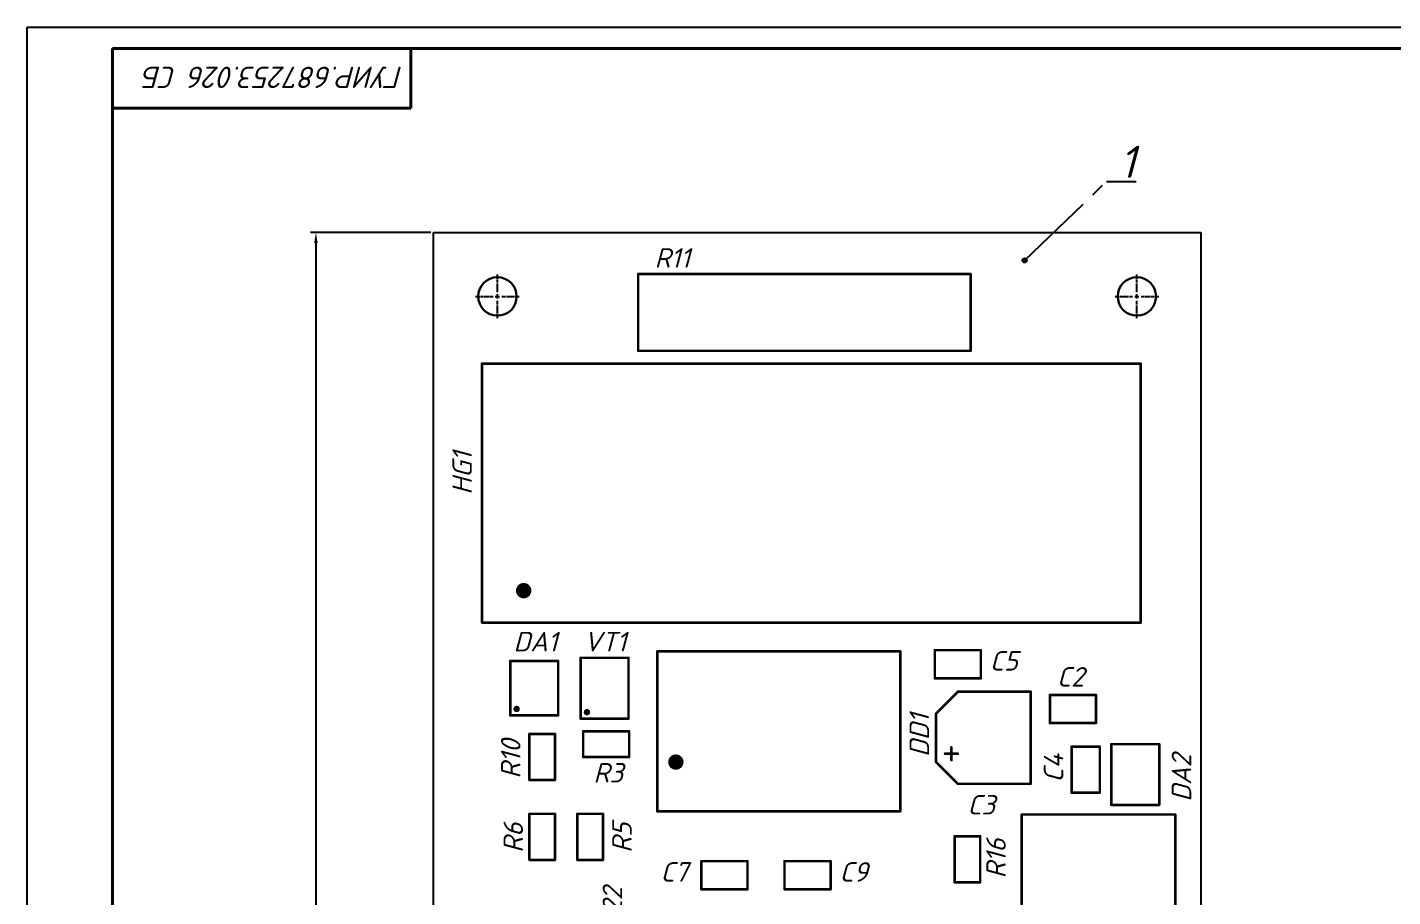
# Model space of a CAD drawing. Header units: millimetres. Extents: x 204 to 2233, y 176 to 1484.
# Drawn here: x 1392 to 1712.3, y 588.9 to 792.8 of the extents above; entities that cross this region are included whole.
import ezdxf

# ---------------------------------------------------------------- set-up
doc = ezdxf.new("R2010")
doc.units = ezdxf.units.MM
doc.linetypes.add('CENTER2', pattern=[1.125, 0.75, -0.125, 0.125, -0.125])
doc.linetypes.add('осевая2', pattern=[28.575, 19.05, -3.175, 3.175, -3.175])
for name, color, linetype in [('1-оси', 1, 'осевая2'), ('KONTUR', 7, 'Continuous'), ('PDF _текст', 7, 'Continuous'), ('TopOverlay', 2, 'Continuous')]:
    doc.layers.add(name, color=color, linetype=linetype)
doc.layers.add('4-текст', color=7, linetype='Continuous', true_color=0x00ad00)
doc.layers.add('Основная', color=7, linetype='Continuous', lineweight=40)
doc.styles.add('PDF ISOCPEUR Italic', font='isocpeui.ttf')
doc.dimstyles.new('ISO-25', dxfattribs={"dimtxt": 2.5, "dimasz": 2.5, "dimexe": 1.25, "dimexo": 0.625, "dimtad": 1, "dimtxsty": 'Standard', "dimcen": 2.5, "dimadec": 0, "dimazin": 0, "dimtfac": 1, "dimtmove": 0, "dimatfit": 3, "dimfxl": 1, "dimarcsym": 0})

# ---------------------------------------------------------------- blocks, each defined once
blk = doc.blocks.new('*D3')
at = {"color": 0, "linetype": 'ByBlock', "lineweight": -2, "transparency": 16777216}
for p, q in [((1486.63, 744.71), (1458.42, 744.71)), ((1459.67, 742.21), (1459.67, 372.21)), ((1486.63, 369.71), (1458.42, 369.71))]:
    blk.add_line(p, q, dxfattribs=at)
at = {"color": 0, "linetype": 'ByBlock', "transparency": 16777216}
for points in [[(1459.26, 742.21), (1460.09, 742.21), (1459.67, 744.71)], [(1459.26, 372.21), (1460.09, 372.21), (1459.67, 369.71)]]:
    blk.add_solid(points, dxfattribs=at)
at = {"layer": 'DEFPOINTS', "color": 0, "linetype": 'ByBlock', "transparency": 16777216}
for p in [(1487.26, 744.71), (1459.67, 369.71), (1487.26, 369.71)]:
    blk.add_point(p, dxfattribs=at)
at = {"color": 0, "linetype": 'ByBlock', "transparency": 16777216, "insert": (1455.3, 557.21), "char_height": 2.5, "attachment_point": 5, "rotation": 90, "style": 'PDF ISOCPEUR Italic'}
blk.add_mtext('{\\H3x;120\\A1;\\fGOST Common|b0|i1|c204|p34;*}', dxfattribs=at)
blk = doc.blocks.new('*U7')
at = {"layer": '4-текст', "color": 0, "linetype": 'CENTER2', "transparency": 16777216}
for p, q in [((0, 1), (0, 5.12)), ((-5.12, 0), (-1, 0)), ((1, 0), (5.12, 0)), ((0, -5.12), (0, -1))]:
    blk.add_line(p, q, dxfattribs=at)
at = {"layer": '4-текст', "color": 0, "linetype": 'Continuous', "transparency": 16777216}
for p, q in [((-0.5, 0), (0.5, 0)), ((0, -0.5), (0, 0.5))]:
    blk.add_line(p, q, dxfattribs=at)
blk = doc.blocks.new('*U8')
at = {"layer": '4-текст', "color": 0, "linetype": 'CENTER2', "transparency": 16777216}
for p, q in [((0, 1), (0, 5.12)), ((-5.12, 0), (-1, 0)), ((1, 0), (5.12, 0)), ((0, -5.12), (0, -1))]:
    blk.add_line(p, q, dxfattribs=at)
at = {"layer": '4-текст', "color": 0, "linetype": 'Continuous', "transparency": 16777216}
for p, q in [((-0.5, 0), (0.5, 0)), ((0, -0.5), (0, 0.5))]:
    blk.add_line(p, q, dxfattribs=at)

msp = doc.modelspace()

# ---------------------------------------------------------------- hatches: boundary and pattern name
at = {"linetype": 'ByBlock'}
h = msp.add_hatch(color=256, dxfattribs=at)
h.dxf.hatch_style = 1
h.paths.add_polyline_path([(1626.423, 738.164, 1), (1625.423, 738.164, 1)])

# ---------------------------------------------------------------- linework, layer by layer
at = {"linetype": 'осевая2'}
msp.add_line((1625.923, 738.164), (1645.162, 756.669), dxfattribs=at)
at = {"linetype": 'ByBlock'}
msp.add_line((1645.162, 756.669), (1652.058, 756.669), dxfattribs=at)
msp.add_circle((1625.923, 738.164), 0.5, dxfattribs=at)
at = {"layer": '1-оси', "linetype": 'ByBlock', "lineweight": 30}
for centre in [(1502.26, 729.714), (1652.26, 729.714)]:
    msp.add_circle(centre, 4.5, dxfattribs=at)
at = {"layer": 'KONTUR'}
for p, q in [((1391.969, 198.831), (1391.969, 792.831)), ((1391.969, 792.831), (2232.969, 792.831))]:
    msp.add_line(p, q, dxfattribs=at)
at = {"layer": 'TopOverlay'}
for p, q in [((1487.26, 369.714), (1487.26, 744.714)), ((1487.26, 744.714), (1667.26, 744.714)), ((1667.26, 744.714), (1667.26, 369.714))]:
    msp.add_line(p, q, dxfattribs=at)
at = {"layer": 'TopOverlay', "const_width": 0.6}
for points in [[(1535.26, 734.964), (1613.26, 734.964)], [(1535.26, 716.964), (1535.26, 734.964)], [(1613.26, 716.964), (1613.26, 734.964)], [(1535.26, 716.964), (1613.26, 716.964)], [(1498.66, 653.214), (1498.66, 713.964)], [(1498.66, 713.964), (1653.16, 713.964)], [(1653.16, 653.214), (1653.16, 713.964)], [(1498.66, 653.214), (1653.16, 653.214)], [(1604.86, 640.164), (1604.86, 646.764)], [(1604.86, 646.764), (1615.66, 646.764)], [(1615.66, 640.164), (1615.66, 646.764)], [(1505.26, 631.464), (1505.26, 644.214)], [(1505.26, 644.214), (1516.51, 644.214)], [(1516.51, 631.464), (1516.51, 644.214)], [(1521.76, 630.714), (1521.76, 644.964)], [(1521.76, 644.964), (1533.01, 644.964)], [(1533.01, 630.714), (1533.01, 644.964)], [(1539.76, 646.464), (1596.76, 646.464)], [(1539.76, 608.964), (1539.76, 646.464)], [(1596.76, 608.964), (1596.76, 646.464)], [(1604.86, 640.164), (1615.66, 640.164)], [(1605.16, 631.914), (1610.26, 637.014)], [(1610.26, 637.014), (1627.36, 637.014)], [(1627.36, 615.414), (1627.36, 637.014)], [(1631.86, 629.664), (1631.86, 636.264)], [(1631.86, 636.264), (1642.66, 636.264)], [(1642.66, 629.664), (1642.66, 636.264)], [(1505.26, 631.464), (1516.51, 631.464)], [(1521.76, 630.714), (1533.01, 630.714)], [(1605.16, 620.514), (1605.16, 631.914)], [(1522.36, 621.714), (1522.36, 627.714)], [(1522.36, 627.714), (1533.16, 627.714)], [(1533.16, 621.714), (1533.16, 627.714)], [(1631.86, 629.664), (1642.66, 629.664)], [(1509.76, 627.114), (1515.76, 627.114)], [(1509.76, 616.314), (1509.76, 627.114)], [(1515.76, 616.314), (1515.76, 627.114)], [(1646.26, 610.464), (1646.26, 624.714)], [(1646.26, 624.714), (1657.51, 624.714)], [(1657.51, 610.464), (1657.51, 624.714)], [(1522.36, 621.714), (1533.16, 621.714)], [(1607.26, 622.464), (1610.26, 622.464)], [(1608.76, 620.964), (1608.76, 623.964)], [(1636.96, 613.314), (1636.96, 624.114)], [(1636.96, 624.114), (1643.56, 624.114)], [(1643.56, 613.314), (1643.56, 624.114)], [(1605.16, 620.514), (1610.26, 615.414)], [(1509.76, 616.314), (1515.76, 616.314)], [(1610.26, 615.414), (1627.36, 615.414)], [(1636.96, 613.314), (1643.56, 613.314)], [(1509.76, 608.364), (1515.76, 608.364)], [(1509.76, 597.564), (1509.76, 608.364)], [(1515.76, 597.564), (1515.76, 608.364)], [(1521.01, 608.364), (1527.01, 608.364)], [(1521.01, 597.564), (1521.01, 608.364)], [(1527.01, 597.564), (1527.01, 608.364)], [(1539.76, 608.964), (1596.76, 608.964)], [(1646.26, 610.464), (1657.51, 610.464)], [(1625.26, 608.214), (1661.26, 608.214)], [(1625.26, 506.214), (1625.26, 608.214)], [(1661.26, 506.214), (1661.26, 608.214)], [(1609.51, 603.114), (1615.51, 603.114)], [(1609.51, 592.314), (1609.51, 603.114)], [(1615.51, 592.314), (1615.51, 603.114)], [(1509.76, 597.564), (1515.76, 597.564)], [(1521.01, 597.564), (1527.01, 597.564)], [(1550.11, 590.664), (1550.11, 597.264)], [(1550.11, 597.264), (1560.91, 597.264)], [(1560.91, 590.664), (1560.91, 597.264)], [(1569.61, 590.664), (1569.61, 597.264)], [(1569.61, 597.264), (1580.41, 597.264)], [(1580.41, 590.664), (1580.41, 597.264)], [(1609.51, 592.314), (1615.51, 592.314)], [(1550.11, 590.664), (1560.91, 590.664)], [(1569.61, 590.664), (1580.41, 590.664)]]:
    msp.add_lwpolyline(points, dxfattribs=at)
at = {"layer": 'TopOverlay'}
for points, const_width in [([(1535.11, 734.964, 1), (1535.41, 734.964, 1)], 0.3), ([(1535.11, 734.964, 1), (1535.41, 734.964, 1)], 0.3), ([(1613.11, 734.964, 1), (1613.41, 734.964, 1)], 0.3), ([(1613.11, 734.964, 1), (1613.41, 734.964, 1)], 0.3), ([(1535.11, 716.964, 1), (1535.41, 716.964, 1)], 0.3), ([(1535.11, 716.964, 1), (1535.41, 716.964, 1)], 0.3), ([(1613.11, 716.964, 1), (1613.41, 716.964, 1)], 0.3), ([(1613.11, 716.964, 1), (1613.41, 716.964, 1)], 0.3), ([(1498.51, 713.964, 1), (1498.81, 713.964, 1)], 0.3), ([(1498.51, 713.964, 1), (1498.81, 713.964, 1)], 0.3), ([(1653.01, 713.964, 1), (1653.31, 713.964, 1)], 0.3), ([(1653.01, 713.964, 1), (1653.31, 713.964, 1)], 0.3), ([(1509.31, 660.714, 1), (1507.51, 660.714, 1)], 1.8), ([(1507.06, 660.714, 1), (1507.96, 660.714, 1)], 0.9), ([(1508.86, 660.714, 1), (1509.76, 660.714, 1)], 0.9), ([(1498.51, 653.214, 1), (1498.81, 653.214, 1)], 0.3), ([(1498.51, 653.214, 1), (1498.81, 653.214, 1)], 0.3), ([(1653.01, 653.214, 1), (1653.31, 653.214, 1)], 0.3), ([(1653.01, 653.214, 1), (1653.31, 653.214, 1)], 0.3), ([(1604.71, 646.764, 1), (1605.01, 646.764, 1)], 0.3), ([(1604.71, 646.764, 1), (1605.01, 646.764, 1)], 0.3), ([(1615.51, 646.764, 1), (1615.81, 646.764, 1)], 0.3), ([(1615.51, 646.764, 1), (1615.81, 646.764, 1)], 0.3), ([(1505.11, 644.214, 1), (1505.41, 644.214, 1)], 0.3), ([(1505.11, 644.214, 1), (1505.41, 644.214, 1)], 0.3), ([(1516.36, 644.214, 1), (1516.66, 644.214, 1)], 0.3), ([(1516.36, 644.214, 1), (1516.66, 644.214, 1)], 0.3), ([(1521.61, 644.964, 1), (1521.91, 644.964, 1)], 0.3), ([(1521.61, 644.964, 1), (1521.91, 644.964, 1)], 0.3), ([(1532.86, 644.964, 1), (1533.16, 644.964, 1)], 0.3), ([(1532.86, 644.964, 1), (1533.16, 644.964, 1)], 0.3), ([(1539.61, 646.464, 1), (1539.91, 646.464, 1)], 0.3), ([(1539.61, 646.464, 1), (1539.91, 646.464, 1)], 0.3), ([(1596.61, 646.464, 1), (1596.91, 646.464, 1)], 0.3), ([(1596.61, 646.464, 1), (1596.91, 646.464, 1)], 0.3), ([(1604.71, 640.164, 1), (1605.01, 640.164, 1)], 0.3), ([(1604.71, 640.164, 1), (1605.01, 640.164, 1)], 0.3), ([(1615.51, 640.164, 1), (1615.81, 640.164, 1)], 0.3), ([(1615.51, 640.164, 1), (1615.81, 640.164, 1)], 0.3), ([(1610.11, 637.014, 1), (1610.41, 637.014, 1)], 0.3), ([(1610.11, 637.014, 1), (1610.41, 637.014, 1)], 0.3), ([(1627.21, 637.014, 1), (1627.51, 637.014, 1)], 0.3), ([(1627.21, 637.014, 1), (1627.51, 637.014, 1)], 0.3), ([(1631.71, 636.264, 1), (1632.01, 636.264, 1)], 0.3), ([(1631.71, 636.264, 1), (1632.01, 636.264, 1)], 0.3), ([(1642.51, 636.264, 1), (1642.81, 636.264, 1)], 0.3), ([(1642.51, 636.264, 1), (1642.81, 636.264, 1)], 0.3), ([(1505.11, 631.464, 1), (1505.41, 631.464, 1)], 0.3), ([(1505.11, 631.464, 1), (1505.41, 631.464, 1)], 0.3), ([(1507.135, 632.964, 1), (1506.385, 632.964, 1)], 0.75), ([(1506.197, 632.964, 1), (1506.572, 632.964, 1)], 0.375), ([(1506.947, 632.964, 1), (1507.322, 632.964, 1)], 0.375), ([(1516.36, 631.464, 1), (1516.66, 631.464, 1)], 0.3), ([(1516.36, 631.464, 1), (1516.66, 631.464, 1)], 0.3), ([(1521.61, 630.714, 1), (1521.91, 630.714, 1)], 0.3), ([(1521.61, 630.714, 1), (1521.91, 630.714, 1)], 0.3), ([(1523.635, 632.214, 1), (1522.885, 632.214, 1)], 0.75), ([(1522.697, 632.214, 1), (1523.072, 632.214, 1)], 0.375), ([(1523.447, 632.214, 1), (1523.822, 632.214, 1)], 0.375), ([(1532.86, 630.714, 1), (1533.16, 630.714, 1)], 0.3), ([(1532.86, 630.714, 1), (1533.16, 630.714, 1)], 0.3), ([(1605.01, 631.914, 1), (1605.31, 631.914, 1)], 0.3), ([(1605.01, 631.914, 1), (1605.31, 631.914, 1)], 0.3), ([(1522.21, 627.714, 1), (1522.51, 627.714, 1)], 0.3), ([(1522.21, 627.714, 1), (1522.51, 627.714, 1)], 0.3), ([(1533.01, 627.714, 1), (1533.31, 627.714, 1)], 0.3), ([(1533.01, 627.714, 1), (1533.31, 627.714, 1)], 0.3), ([(1631.71, 629.664, 1), (1632.01, 629.664, 1)], 0.3), ([(1631.71, 629.664, 1), (1632.01, 629.664, 1)], 0.3), ([(1642.51, 629.664, 1), (1642.81, 629.664, 1)], 0.3), ([(1642.51, 629.664, 1), (1642.81, 629.664, 1)], 0.3), ([(1509.61, 627.114, 1), (1509.91, 627.114, 1)], 0.3), ([(1509.61, 627.114, 1), (1509.91, 627.114, 1)], 0.3), ([(1515.61, 627.114, 1), (1515.91, 627.114, 1)], 0.3), ([(1515.61, 627.114, 1), (1515.91, 627.114, 1)], 0.3), ([(1646.11, 624.714, 1), (1646.41, 624.714, 1)], 0.3), ([(1646.11, 624.714, 1), (1646.41, 624.714, 1)], 0.3), ([(1657.36, 624.714, 1), (1657.66, 624.714, 1)], 0.3), ([(1657.36, 624.714, 1), (1657.66, 624.714, 1)], 0.3), ([(1522.21, 621.714, 1), (1522.51, 621.714, 1)], 0.3), ([(1522.21, 621.714, 1), (1522.51, 621.714, 1)], 0.3), ([(1533.01, 621.714, 1), (1533.31, 621.714, 1)], 0.3), ([(1533.01, 621.714, 1), (1533.31, 621.714, 1)], 0.3), ([(1545.01, 620.514, 1), (1543.21, 620.514, 1)], 1.8), ([(1542.76, 620.514, 1), (1543.66, 620.514, 1)], 0.9), ([(1544.56, 620.514, 1), (1545.46, 620.514, 1)], 0.9), ([(1607.11, 622.464, 1), (1607.41, 622.464, 1)], 0.3), ([(1608.61, 623.964, 1), (1608.91, 623.964, 1)], 0.3), ([(1610.11, 622.464, 1), (1610.41, 622.464, 1)], 0.3), ([(1636.81, 624.114, 1), (1637.11, 624.114, 1)], 0.3), ([(1636.81, 624.114, 1), (1637.11, 624.114, 1)], 0.3), ([(1643.41, 624.114, 1), (1643.71, 624.114, 1)], 0.3), ([(1643.41, 624.114, 1), (1643.71, 624.114, 1)], 0.3), ([(1605.01, 620.514, 1), (1605.31, 620.514, 1)], 0.3), ([(1605.01, 620.514, 1), (1605.31, 620.514, 1)], 0.3), ([(1608.61, 620.964, 1), (1608.91, 620.964, 1)], 0.3), ([(1509.61, 616.314, 1), (1509.91, 616.314, 1)], 0.3), ([(1509.61, 616.314, 1), (1509.91, 616.314, 1)], 0.3), ([(1515.61, 616.314, 1), (1515.91, 616.314, 1)], 0.3), ([(1515.61, 616.314, 1), (1515.91, 616.314, 1)], 0.3), ([(1610.11, 615.414, 1), (1610.41, 615.414, 1)], 0.3), ([(1610.11, 615.414, 1), (1610.41, 615.414, 1)], 0.3), ([(1627.21, 615.414, 1), (1627.51, 615.414, 1)], 0.3), ([(1627.21, 615.414, 1), (1627.51, 615.414, 1)], 0.3), ([(1636.81, 613.314, 1), (1637.11, 613.314, 1)], 0.3), ([(1636.81, 613.314, 1), (1637.11, 613.314, 1)], 0.3), ([(1643.41, 613.314, 1), (1643.71, 613.314, 1)], 0.3), ([(1643.41, 613.314, 1), (1643.71, 613.314, 1)], 0.3), ([(1509.61, 608.364, 1), (1509.91, 608.364, 1)], 0.3), ([(1509.61, 608.364, 1), (1509.91, 608.364, 1)], 0.3), ([(1515.61, 608.364, 1), (1515.91, 608.364, 1)], 0.3), ([(1515.61, 608.364, 1), (1515.91, 608.364, 1)], 0.3), ([(1520.86, 608.364, 1), (1521.16, 608.364, 1)], 0.3), ([(1520.86, 608.364, 1), (1521.16, 608.364, 1)], 0.3), ([(1526.86, 608.364, 1), (1527.16, 608.364, 1)], 0.3), ([(1526.86, 608.364, 1), (1527.16, 608.364, 1)], 0.3), ([(1539.61, 608.964, 1), (1539.91, 608.964, 1)], 0.3), ([(1539.61, 608.964, 1), (1539.91, 608.964, 1)], 0.3), ([(1596.61, 608.964, 1), (1596.91, 608.964, 1)], 0.3), ([(1596.61, 608.964, 1), (1596.91, 608.964, 1)], 0.3), ([(1646.11, 610.464, 1), (1646.41, 610.464, 1)], 0.3), ([(1646.11, 610.464, 1), (1646.41, 610.464, 1)], 0.3), ([(1657.36, 610.464, 1), (1657.66, 610.464, 1)], 0.3), ([(1657.36, 610.464, 1), (1657.66, 610.464, 1)], 0.3), ([(1625.11, 608.214, 1), (1625.41, 608.214, 1)], 0.3), ([(1625.11, 608.214, 1), (1625.41, 608.214, 1)], 0.3), ([(1661.11, 608.214, 1), (1661.41, 608.214, 1)], 0.3), ([(1661.11, 608.214, 1), (1661.41, 608.214, 1)], 0.3), ([(1609.36, 603.114, 1), (1609.66, 603.114, 1)], 0.3), ([(1609.36, 603.114, 1), (1609.66, 603.114, 1)], 0.3), ([(1615.36, 603.114, 1), (1615.66, 603.114, 1)], 0.3), ([(1615.36, 603.114, 1), (1615.66, 603.114, 1)], 0.3), ([(1509.61, 597.564, 1), (1509.91, 597.564, 1)], 0.3), ([(1509.61, 597.564, 1), (1509.91, 597.564, 1)], 0.3), ([(1515.61, 597.564, 1), (1515.91, 597.564, 1)], 0.3), ([(1515.61, 597.564, 1), (1515.91, 597.564, 1)], 0.3), ([(1520.86, 597.564, 1), (1521.16, 597.564, 1)], 0.3), ([(1520.86, 597.564, 1), (1521.16, 597.564, 1)], 0.3), ([(1526.86, 597.564, 1), (1527.16, 597.564, 1)], 0.3), ([(1526.86, 597.564, 1), (1527.16, 597.564, 1)], 0.3), ([(1549.96, 597.264, 1), (1550.26, 597.264, 1)], 0.3), ([(1549.96, 597.264, 1), (1550.26, 597.264, 1)], 0.3), ([(1560.76, 597.264, 1), (1561.06, 597.264, 1)], 0.3), ([(1560.76, 597.264, 1), (1561.06, 597.264, 1)], 0.3), ([(1569.46, 597.264, 1), (1569.76, 597.264, 1)], 0.3), ([(1569.46, 597.264, 1), (1569.76, 597.264, 1)], 0.3), ([(1580.26, 597.264, 1), (1580.56, 597.264, 1)], 0.3), ([(1580.26, 597.264, 1), (1580.56, 597.264, 1)], 0.3), ([(1609.36, 592.314, 1), (1609.66, 592.314, 1)], 0.3), ([(1609.36, 592.314, 1), (1609.66, 592.314, 1)], 0.3), ([(1615.36, 592.314, 1), (1615.66, 592.314, 1)], 0.3), ([(1615.36, 592.314, 1), (1615.66, 592.314, 1)], 0.3), ([(1549.96, 590.664, 1), (1550.26, 590.664, 1)], 0.3), ([(1549.96, 590.664, 1), (1550.26, 590.664, 1)], 0.3), ([(1560.76, 590.664, 1), (1561.06, 590.664, 1)], 0.3), ([(1560.76, 590.664, 1), (1561.06, 590.664, 1)], 0.3), ([(1569.46, 590.664, 1), (1569.76, 590.664, 1)], 0.3), ([(1569.46, 590.664, 1), (1569.76, 590.664, 1)], 0.3), ([(1580.26, 590.664, 1), (1580.56, 590.664, 1)], 0.3), ([(1580.26, 590.664, 1), (1580.56, 590.664, 1)], 0.3)]:
    msp.add_lwpolyline(points, format="xyb", close=True, dxfattribs=dict(at, const_width=const_width))
at = {"layer": 'Основная'}
for p, q in [((1411.969, 243.831), (1411.969, 787.831)), ((2227.969, 787.831), (1411.969, 787.831)), ((1481.969, 773.831), (1481.969, 787.831)), ((1481.969, 773.831), (1411.969, 773.831))]:
    msp.add_line(p, q, dxfattribs=at)

# ---------------------------------------------------------------- block references
at = {"layer": '4-текст', "linetype": 'CENTER2'}
for name, p in [('*U7', (1502.26, 729.714)), ('*U8', (1652.26, 729.714))]:
    msp.add_blockref(name, p, dxfattribs=at)

# ---------------------------------------------------------------- texts
at = {"linetype": 'ByBlock', "insert": (1648.205, 765.05), "char_height": 7.5, "attachment_point": 1, "style": 'PDF ISOCPEUR Italic'}
msp.add_mtext_dynamic_manual_height_columns('1', width=7.5, gutter_width=12.5, heights=[0], dxfattribs=at)
at = {"layer": 'PDF _текст', "insert": (1480.188, 783.596), "char_height": 5, "width": 72.70289, "attachment_point": 7, "rotation": 180, "style": 'PDF ISOCPEUR Italic'}
msp.add_mtext('ГУИР.687253.026 СБ', dxfattribs=at)
at = {"layer": 'TopOverlay', "style": 'PDF ISOCPEUR Italic'}
for s, p in [('R11', (1539.113, 736.464)), ('DA1', (1506.01, 646.464)), ('VT1', (1522.51, 646.464)), ('C5', (1617.76, 641.964)), ('C2', (1633.51, 638.214)), ('R3', (1524.76, 615.714)), ('C3', (1612.51, 608.214)), ('C7', (1540.51, 592.464)), ('C9', (1582.51, 592.464))]:
    msp.add_text(s, height=4.572, dxfattribs=at).set_placement(p)
for s, p in [('HG1', (1496.26, 683.214)), ('DD1', (1603.51, 621.714)), ('R10', (1507.66, 616.614)), ('C4', (1635.01, 615.714)), ('DA2', (1665.01, 611.214)), ('R6', (1508.26, 599.214)), ('R5', (1533.76, 599.214)), ('R16', (1621.51, 593.214)), ('R22', (1531.51, 581.214))]:
    msp.add_text(s, height=4.572, rotation=90, dxfattribs=at).set_placement(p)

# ---------------------------------------------------------------- dimensions: what is measured, and where the dimension line sits
at = {"linetype": 'ByBlock'}
dim = msp.add_linear_dim(base=(1459.672, 369.714), p1=(1487.26, 744.714), p2=(1487.26, 369.714), angle=90, text='{\\H3x;120\\A1;\\fGOST Common|b0|i1|c204|p34;*}', dimstyle='ISO-25', override={"dimtxsty": 'PDF ISOCPEUR Italic'}, dxfattribs=at)
dim.commit()
dim.dimension.update_dxf_attribs({"geometry": '*D3', "text_midpoint": (1455.297, 557.214)})

doc.saveas('drawing.dxf')
